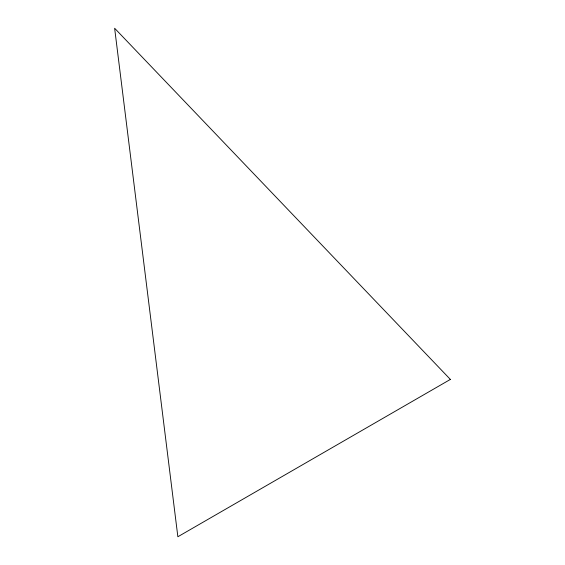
<?xml version="1.0" encoding="UTF-8"?>
<svg xmlns="http://www.w3.org/2000/svg" width="565" height="565" viewBox="0 0 565 565"><rect width="100%" height="100%" fill="white"/><g stroke="black" fill="none" stroke-linecap="round" stroke-linejoin="round"><path stroke-width="0.85" d="M450.369 379.419L177.862 536.75L114.631 28.25L450.369 379.419"/></g></svg>
